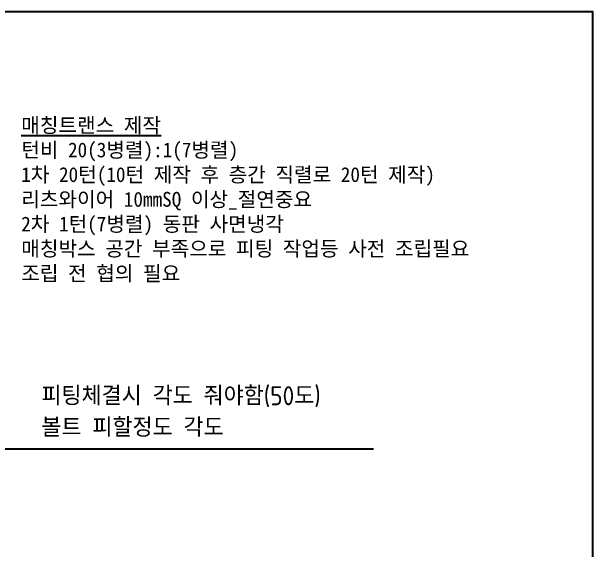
# Model space of a CAD drawing. Header units: millimetres. Extents: x -4251 to 2609, y -1673 to 4048.
# Drawn here: x -2175.8 to -1979.9, y 1102.2 to 1284 of the extents above; entities that cross this region are included whole.
import ezdxf

# ---------------------------------------------------------------- set-up
doc = ezdxf.new("R2010")
doc.units = ezdxf.units.MM
doc.styles.add('HAN', font='')
doc.styles.get("Standard").update_dxf_attribs({"font": 'ISOCP.SHX', "bigfont": 'WHGTXT.SHX'})
doc.styles.get('HAN').set_extended_font_data('GulimChe')
doc.dimstyles.new('PS-2', dxfattribs={"dimscale": 2, "dimtxt": 3.2, "dimasz": 2.5, "dimexe": 2, "dimexo": 2.5, "dimgap": 2, "dimtad": 1, "dimtoh": 1, "dimrnd": 0.05, "dimzin": 12, "dimdsep": 46, "dimtxsty": 'Standard', "dimcen": 0, "dimclrt": 2, "dimazin": 3, "dimtfac": 1, "dimtofl": 0, "dimtmove": 0, "dimatfit": 3, "dimfxl": 0, "dimtolj": 1, "dimtzin": 0, "dimarcsym": 0})

msp = doc.modelspace()

# ---------------------------------------------------------------- linework, layer by layer
at = {"elevation": 0}
msp.add_lwpolyline([(-2410.1852, 1284.0421), (-1979.9409, 1284.0421), (-1979.9409, 920.3344), (-2410.1852, 920.3344)], close=True, dxfattribs=at)

# ---------------------------------------------------------------- texts
at = {"color": 2, "insert": (-2172.5941, 1248.1949, -0.0001), "char_height": 5, "attachment_point": 1, "style": 'HAN'}
msp.add_mtext_dynamic_manual_height_columns('{\\L매칭트랜스 제작\\P\\l\\C1;턴비 20(3병렬):1(7병렬)\\P1차 20턴(10턴 제작 후 층간 직렬로 20턴 제작)\\P리츠와이어 10mmSQ 이상_절연중요\\P2차 1턴(7병렬) 동판 사면냉각\\P매칭박스 공간 부족으로 피팅 작업등 사전 조립필요\\P조립 전 협의 필요}', width=794.617376, gutter_width=769.2954, heights=[449.7266], dxfattribs=at)
at = {"color": 2, "insert": (-2165.8059, 1140.5072, 0), "char_height": 6.4, "attachment_point": 7}
msp.add_mtext('피팅체결시 각도 줘야함(50도)\\P볼트 피할정도 각도', dxfattribs=at)

# ---------------------------------------------------------------- leaders
at = {"annotation_type": 0, "has_hookline": 1, "hookline_direction": 0, "text_width": 112.0508}
msp.add_leader([(-2197.8292, 1136.5072, 0), (-2169.8059, 1136.5072, 0)], dimstyle='PS-2', override={"dimgap": 2, "dimtad": 1}, dxfattribs=at)

doc.saveas('drawing.dxf')
